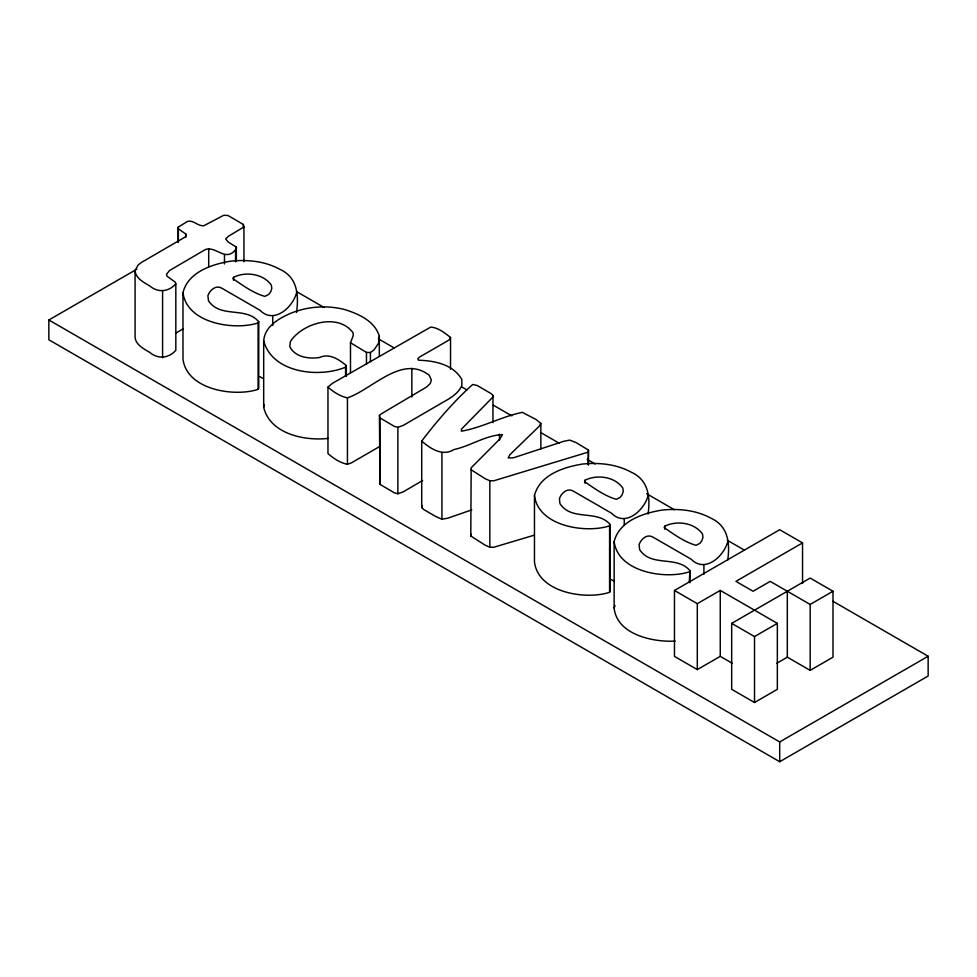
<?xml version="1.0" encoding="UTF-8"?>
<svg xmlns="http://www.w3.org/2000/svg" width="977" height="977" viewBox="0 0 977 977"><rect width="100%" height="100%" fill="white"/><g stroke="black" fill="none" stroke-linecap="round" stroke-linejoin="round"><path stroke-width="1.47" d="M471.769 509.872L447.881 518.164L441.934 519.19L436.133 516.699L423.933 509.664L421.71 507.515L421.71 441.054C436.731 421.319 454.207 401.046 472.721 384.462L477.191 385.488L491.248 393.694L492.958 395.453L492.811 397.175L463.061 427.486L461.425 429.294L461.425 431.175C482.162 427.633 501.506 416.642 522.255 412.367L536.092 419.499L540.855 423.456L540.855 449.127M328.211 438.392C304.787 441.115 269.933 434.008 263.692 407.262L263.692 340.802C264.828 326.599 278.286 318.807 289.937 313.629C306.998 306.448 326.269 304.983 344.234 309.416C358.351 313.727 374.912 320.993 379.32 336.283L378.6 343.171L373.983 349.949L370.417 352.526L366.473 352.404L350.487 342.744L353.161 335.697L353.161 332.949C338.506 312.518 302.626 322.776 290.389 341.535L289.79 346.688C295.091 357.277 309.074 359.17 319.613 357.472C329.322 352.905 339.068 359.475 346.322 365.581L346.322 376.157M588.154 464.222L588.447 450.067L576.1 442.605L569.713 440.114L563.839 441.274L513.487 457.798L508.125 457.969L509.909 454.708L539.072 426.375L540.855 423.456M263.692 407.262L264.169 404.502M534.309 535.164L493.703 547.279L489.831 547.193L485.374 545.3L470.792 536.019L471.17 467.812L500.09 438.734L502.471 434.618C485.825 435.253 470.267 446.062 453.987 449.554C442.605 456.711 430.442 448.761 421.71 441.054M470.792 536.019L471.17 534.26M178.205 227.128L178.351 228.765L185.935 234.175L185.337 236.922L141.457 262.422L138.184 264.999L135.07 270.409L135.07 336.87C135.437 344.796 143.814 348.813 149.786 352.416C157.785 359.316 168.716 358.522 175.823 350.267L175.823 283.806L175.078 282.011L167.189 276.332L166.444 274.452L169.424 270.58L205.573 249.453C216.479 246.021 225.467 262.202 235.542 249.758L236.361 247.144L228.032 241.905L225.65 238.889L228.63 236.141L243.945 226.957L243.346 224.466L227.885 215.453L223.721 215.282L203.79 225.76C197.733 226.298 193.776 219.923 187.572 221.376L178.205 227.128L178.205 242.235M421.71 507.515L422.296 505.451M296.544 292.88C292.575 307.608 273.78 324.511 259.955 310.222L221.657 288.117C215.709 284.686 209.786 290.279 207.893 295.713L208.492 300.782C220.301 318.6 245.715 306.192 258.758 321.738L258.758 388.187L258.099 389.347C235.066 397.126 186.912 390.226 182.98 359.121L182.98 292.66C188.097 271.814 212.473 264.095 231.158 261.103C247.584 259.467 264.901 261.189 279.593 269.176C297.619 277.15 298.852 295.164 296.544 312.518M648.044 495.815C644.063 510.544 625.28 527.446 611.443 513.157L573.145 491.04C567.21 487.621 561.287 493.214 559.394 498.649L559.98 503.717C571.801 521.535 597.203 509.127 610.259 524.661L610.259 591.122L609.587 592.282C586.554 600.061 538.4 593.161 534.468 562.056L534.468 495.595C539.585 474.737 563.961 467.03 582.658 464.038C599.072 462.402 616.402 464.124 631.081 472.111C648.447 479.817 650.535 497.134 648.044 514.073M675.144 641.095C653.857 642.329 616.951 635.026 614.142 608.048L614.142 541.6C619.259 520.741 643.635 513.023 662.333 510.043C678.746 508.406 696.064 510.116 710.755 518.103C728.109 525.821 730.198 543.139 727.706 560.065M614.142 608.048L615.009 605.532M727.706 541.808C723.737 556.536 704.942 573.438 691.118 559.162L652.819 537.045C646.872 533.613 640.961 539.219 639.056 544.641L639.654 549.709C651.476 567.539 676.878 555.119 689.933 570.666L689.933 582.744M233.552 277.297L233.027 278.714C242.846 285.455 253.263 293.1 264.865 296.397L268.724 294.419L270.666 291.842L271.801 288.398L271.337 285.101C263.301 273.67 245.557 271.288 233.552 277.297L233.552 280.314M585.052 480.22L584.527 481.637C594.334 488.39 604.751 496.035 616.353 499.332L620.224 497.354L622.154 494.777L623.289 491.333L622.825 488.036C614.789 476.593 597.057 474.224 585.052 480.22L585.052 483.249M664.714 526.224L664.201 527.641C674.008 534.382 684.425 542.027 696.027 545.325L699.898 543.359L701.828 540.782L702.964 537.338L702.5 534.04C694.464 522.597 676.719 520.216 664.714 526.224L664.714 529.241M345.577 376.194L345.577 367.132L346.322 365.581M450.531 337.468L449.335 339.703L446.66 341.413L419.218 357.264L417.802 358.852L418.547 360.22C434.472 360.696 453.377 364.384 461.84 379.552L461.84 385.646C458.042 393.914 449.799 398.506 442.202 402.732L403.232 425.41L397.871 427.291L394.525 426.485L379.955 417.887L379.43 415.445L381.14 413.943L426.802 386.892L430.283 383.46L431.345 379.98L429.257 375.339C402.145 353.882 372.005 389.725 347.446 397.834C340.216 396.491 333.365 391.875 327.967 387.1L332.424 383.326L430.747 327.075C438.282 327.637 444.901 333.023 450.531 337.468L450.531 369.184M258.099 389.347L258.099 322.886L258.758 321.738M609.587 592.282L609.587 525.821L610.259 524.661M689.261 582.402L689.933 570.666M175.823 283.806C168.716 292.062 157.785 292.856 149.786 285.956C143.814 282.353 135.437 278.335 135.07 270.409M379.528 446.574L351.537 462.793L347.446 464.295C340.216 462.951 333.365 458.323 327.967 453.56L327.967 387.1M832.99 601.295L928.15 656.239L928.15 676.011L779.695 761.718L48.85 339.776L48.85 319.992L136.865 269.176M175.677 333.181L183.126 328.87M422.614 480.501L403.232 491.858L397.871 493.751L394.525 492.933L379.955 484.348L379.43 415.445M732.115 663.188L720.257 656.349L697.309 669.587L674.472 656.41L674.472 590.474L779.695 529.717L802.544 542.907L802.544 583.367M674.472 590.474L697.309 603.664L720.257 590.413L777.35 623.375L777.35 689.31L754.513 702.5L731.675 689.31L731.675 623.375L810.165 578.066L833.002 591.256L833.002 657.179L810.165 670.369L787.315 657.179L776.825 663.249M802.544 542.907L735.937 581.364L753.059 591.256L770.194 581.364L810.165 604.433L833.002 591.256M731.675 623.375L754.513 636.564L777.35 623.375M48.85 319.992L779.695 741.946L928.15 656.239M345.577 367.132C319.503 378.184 272.204 373.226 263.692 340.802M258.099 322.886C235.066 330.666 186.912 323.766 182.98 292.66M609.587 525.821C586.554 533.601 538.4 526.701 534.468 495.595M689.261 571.826C666.229 579.593 618.075 572.693 614.142 541.6M588.154 452.131L493.703 480.818L489.831 480.733L485.374 478.84L470.792 469.571M296.422 291.512L324.181 307.535M378.368 338.811L394.219 347.971M461.62 386.892L466.908 389.945M493.348 405.199L511.85 415.884M540.916 432.664L559.418 443.35M587.177 459.373L595.103 463.953M646.652 493.715L674.399 509.738M727.267 540.257L744.45 550.173M611.443 579.617L614.423 581.425M259.955 376.682L262.923 378.49M810.165 604.433L810.165 670.369M787.315 591.256L787.315 657.179M779.695 741.946L779.695 761.718M754.513 636.564L754.513 702.5M720.257 590.413L720.257 656.349M703.916 565.341L703.916 574.403M697.309 603.664L697.309 669.587M624.242 519.337L624.242 525.382M588.447 450.067L588.447 465.174M499.503 434.191L499.503 440.224M492.958 395.453L492.958 422.638M489.831 480.733L489.831 547.193M441.934 452.73L441.934 519.19M411.854 368.378L411.854 397.077M397.871 427.291L397.871 493.751M379.955 417.887L379.955 484.348M379.32 336.283L379.32 355.921M370.417 352.526L370.417 361.588M366.473 352.404L366.473 364.482M350.487 342.744L350.487 372.945M347.446 397.834L347.446 464.295M272.742 316.414L272.742 325.475M243.945 226.957L243.945 261.702M243.346 224.466L243.346 227.482M236.361 247.144L236.361 260.737M235.542 249.758L235.542 261.836M224.466 254.912L224.466 263.973M208.699 248.598L208.699 266.721M185.935 234.175L185.935 237.191M178.351 228.765L178.351 242.357M162.585 291.305L162.585 357.765"/></g></svg>
